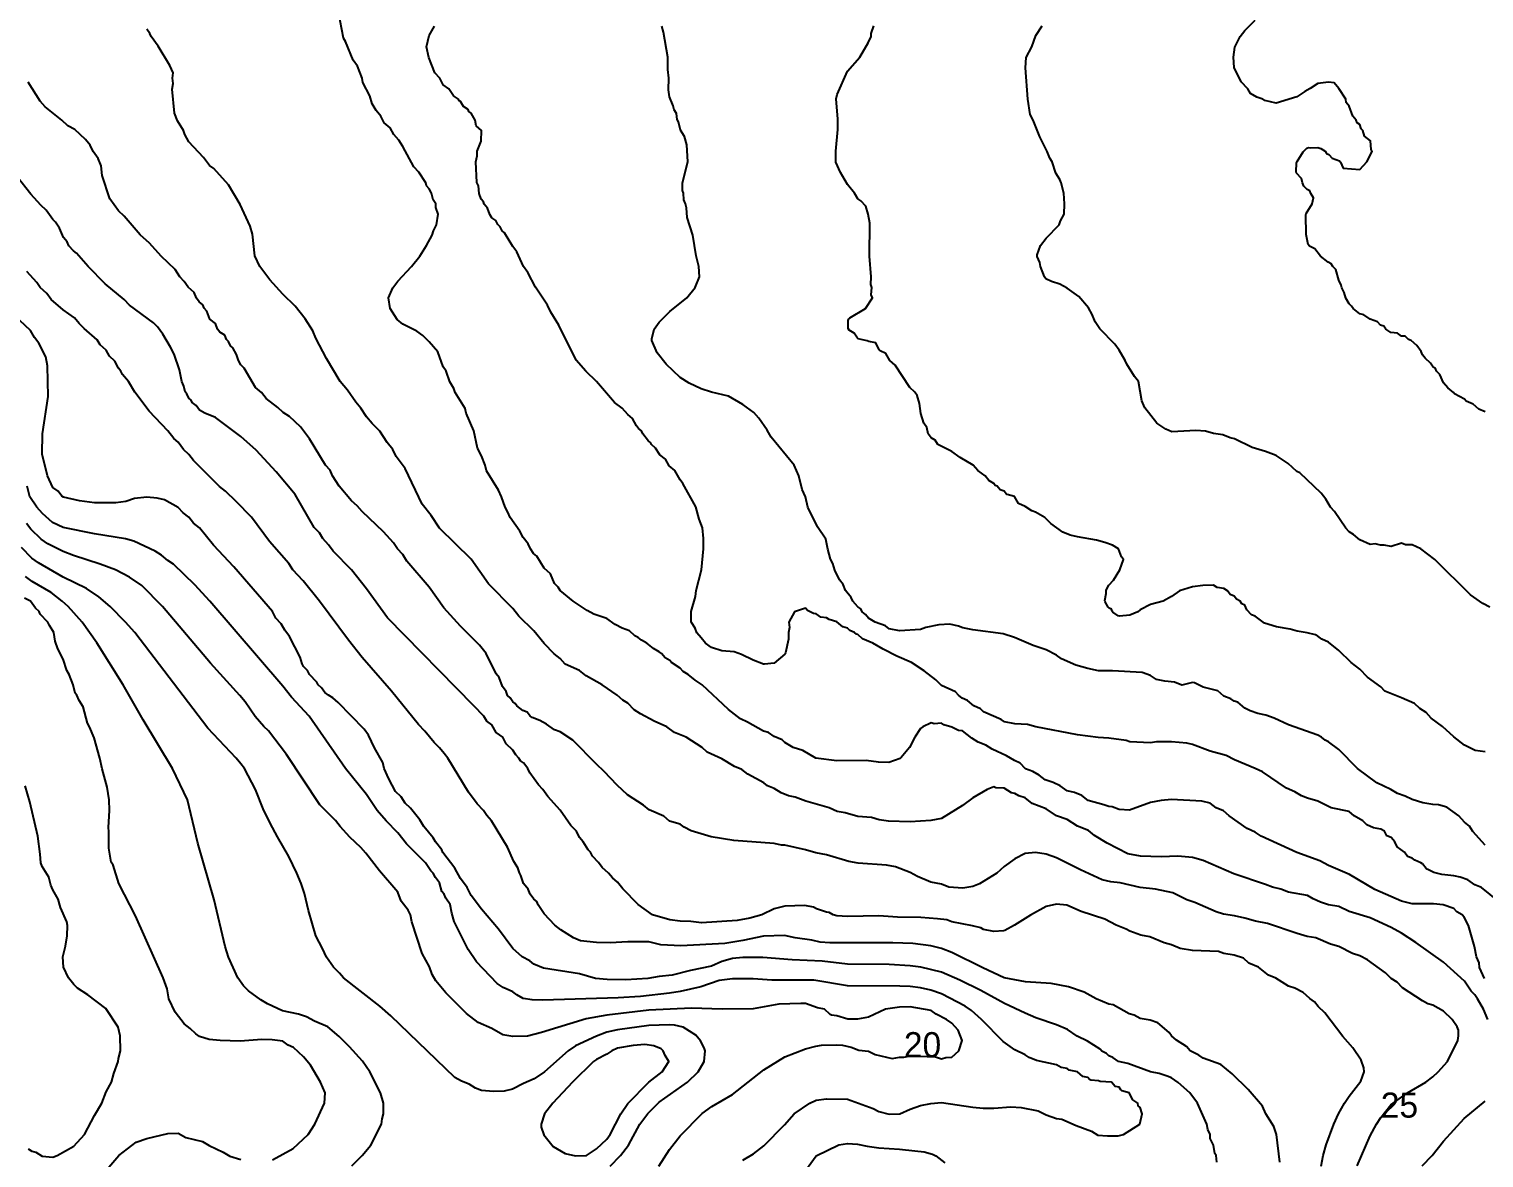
# Model space of a CAD drawing. Header units: millimetres. Extents: x 0 to 1688, y 0 to 1207.
# Drawn here: x 1079.3 to 1427.2, y 381.9 to 651.7 of the extents above; entities that cross this region are included whole.
import ezdxf

# ---------------------------------------------------------------- set-up
doc = ezdxf.new("R2010")
doc.units = ezdxf.units.MM
for name, color, linetype in [('CONTOUR_1m', 8, 'Continuous'), ('CONTOUR_5m_INDEX', 1, 'Continuous'), ('LABELS', 7, 'Continuous')]:
    doc.layers.add(name, color=color, linetype=linetype)

msp = doc.modelspace()

# ---------------------------------------------------------------- linework, layer by layer
at = {"layer": 'CONTOUR_1m'}
for points, elevation in [([(1427.3, 424.79), (1426.15, 427.47), (1426.02, 428.52), (1425.41, 430), (1424.96, 432.49), (1423.5, 437.5), (1422.49, 439.48), (1422, 440), (1420.71, 440.72), (1420, 441.52), (1417.45, 442.45), (1415.13, 442.65), (1410, 442.69), (1407.44, 443.31), (1401.11, 446.05), (1395.02, 449.64), (1390.03, 451.84), (1387.97, 452.97), (1382.47, 454.97), (1373.94, 458.87), (1372.5, 459.78), (1370.54, 460.65), (1366.25, 463.68), (1364.93, 464.93), (1363.15, 465.61), (1361.69, 466.71), (1359.71, 467.23), (1352.52, 467.57), (1350.02, 467.36), (1347.5, 466.85), (1342.42, 465.03), (1339.97, 465.23), (1338.33, 465.83), (1337.46, 465.91), (1336.33, 466.36), (1332.58, 467.38), (1331.03, 468.53), (1329.26, 469.26), (1327.51, 469.69), (1325.84, 470.86), (1324.18, 471.65), (1322.29, 472.29), (1320.88, 473.4), (1319.3, 474.27), (1317.54, 474.96), (1316.3, 476.3), (1314.96, 476.89), (1313.03, 478.06), (1309.62, 479.62), (1308.12, 480.62), (1306.22, 481.33), (1304.71, 482.28), (1302.5, 484.04), (1301.52, 484.13), (1300, 484.9), (1298.06, 485.48), (1297.5, 485.86), (1295.77, 485.68), (1295, 485.92), (1293.03, 485), (1292.5, 484.56), (1291.11, 482.52), (1289.84, 480), (1287.88, 477.6), (1287.61, 477.43), (1284.86, 476.48), (1282.46, 476.54), (1279.46, 476.96), (1272.45, 476.86), (1267.45, 477.46), (1264.31, 479.31), (1262, 480.02), (1260, 481.26), (1259.37, 481.87), (1257.5, 482.64), (1256.09, 483.59), (1254.97, 483.92), (1251.14, 486.12), (1249.42, 486.92), (1246.56, 489.11), (1240.28, 495), (1238.56, 496.13), (1236.95, 497.5), (1235.69, 498.19), (1234.98, 499.03), (1232.97, 500.35), (1232.5, 500.82), (1231.42, 501.43), (1230.54, 502.5), (1230, 502.93), (1228.65, 503.72), (1227.01, 505), (1225.77, 505.65), (1225, 506.3), (1224.16, 506.72), (1222.88, 507.88), (1221.11, 508.55), (1219.48, 509.41), (1217.5, 510.83), (1214.39, 511.89), (1212.77, 512.81), (1209.41, 515.02), (1206.34, 517.54), (1205.83, 518.33), (1204.98, 519.26), (1204.04, 521.54), (1202.48, 522.9), (1200.77, 525.77), (1199.93, 526.44), (1199.2, 527.5), (1198.69, 528.69), (1197.5, 530.22), (1196.68, 531.7), (1194.34, 535), (1193.82, 536.29), (1193.14, 537.5), (1192.31, 539.98), (1191.57, 541.54), (1188.68, 546.17), (1188.4, 547.52), (1187.51, 549.73), (1186.51, 551.56), (1185.69, 555.69), (1183.86, 559.94), (1183.57, 561.07), (1181.19, 564.92), (1180.86, 565.86), (1179.95, 567.45), (1179.05, 570), (1178.36, 571), (1177.1, 574.6), (1175.01, 576.99), (1173.44, 578.48), (1172.02, 579.52), (1168.73, 581.23), (1167.36, 582.3), (1165.67, 584.93), (1165.29, 587.5), (1166.33, 589.92), (1167.53, 591.52), (1170.76, 594.99), (1172.79, 597.48), (1174.35, 599.99), (1175.69, 602.48), (1176, 603.5), (1176.78, 605), (1177.18, 607.5), (1176.62, 609.07), (1176.57, 610), (1175.91, 610.91), (1175.52, 612.5), (1175, 613.55), (1174.38, 614.32), (1174.21, 615.02), (1172.56, 617.56), (1171.3, 618.85), (1168.72, 623.69), (1167.71, 625.18), (1166.54, 626.54), (1165.65, 628.15), (1164.24, 629.34), (1163.41, 630.91), (1162.29, 632.29), (1161.37, 633.87), (1160.8, 635.8), (1159.12, 639.02), (1158.98, 640), (1157.87, 642.85), (1156.8, 644.34), (1155.01, 648.81), (1154.51, 649.54), (1153.33, 655.83)], 654.3), ([(1428.13, 415.02), (1427.1, 417.52), (1425.66, 419.99), (1425, 420.93), (1424.15, 421.76), (1422.5, 424.15), (1417.48, 428.72), (1410.9, 433.41), (1407.48, 435.67), (1404.99, 437.01), (1400.02, 439.31), (1395, 440.82), (1392.5, 441.99), (1390, 442.44), (1388.13, 443.1), (1386.34, 443.84), (1385, 444.68), (1380.48, 445.49), (1378.63, 446.15), (1376.63, 446.63), (1374.99, 447.31), (1367.36, 449.82), (1360.02, 453.02), (1357.52, 453.73), (1354, 454.02), (1349.98, 453.93), (1345.06, 454.06), (1342.04, 454.59), (1337.08, 457.13), (1334.08, 459.01), (1332.67, 460.17), (1330, 461.23), (1327.5, 462.85), (1324.97, 463.69), (1322.5, 465.36), (1319.2, 466.66), (1317.5, 467.96), (1315.97, 468.48), (1315, 469.03), (1314.19, 469.2), (1312.5, 470.33), (1310.51, 470.38), (1310, 470.62), (1308.39, 470), (1305.02, 467.99), (1302.48, 466.15), (1297.5, 463.09), (1294.95, 462.56), (1290.03, 462.27), (1284.84, 462.4), (1282.55, 462.75), (1280.77, 463.27), (1277.5, 463.53), (1274.43, 464.41), (1272.53, 464.76), (1270.61, 465.63), (1265.03, 467.23), (1262.5, 468.19), (1260.88, 468.49), (1259.19, 469.19), (1257.5, 470.23), (1255.92, 470.87), (1254.98, 471.56), (1251.19, 473.69), (1249.78, 474.78), (1247.98, 475.48), (1244.98, 477.35), (1241.47, 478.92), (1240.25, 480.01), (1236.48, 482.5), (1233.67, 483.63), (1231.84, 485), (1228.81, 486.34), (1225.53, 488.07), (1224.03, 489.03), (1222.5, 490.61), (1221.32, 491.32), (1219.98, 492.51), (1216.32, 494.99), (1212.5, 497.17), (1210.94, 498.44), (1207.52, 499.98), (1206.33, 501.33), (1204.89, 502.39), (1202.46, 504.91), (1199.99, 507.91), (1196.45, 511.39), (1194.99, 513.22), (1189.19, 519.19), (1185.03, 525.03), (1177.48, 532.48), (1175.49, 535.47), (1173.33, 538.21), (1169.24, 546.74), (1167.07, 549.57), (1166.28, 551.28), (1164.98, 552.93), (1163.18, 555.68), (1161.37, 557.47), (1160.02, 559.1), (1158.67, 561.13), (1157.43, 562.54), (1155.49, 565.46), (1153.71, 567.5), (1150.46, 572.98), (1147.89, 577.84), (1147.16, 579.66), (1145.35, 582.48), (1142.96, 585.5), (1139.98, 588.39), (1136.86, 591.81), (1134.47, 595), (1133.29, 597.54), (1132.72, 602.72), (1132.16, 604.62), (1129.81, 609.84), (1127.05, 614.55), (1123.48, 618.45), (1122.48, 619.17), (1121, 621.02), (1117.5, 624.84), (1116.54, 626.54), (1116.25, 627.5), (1114.81, 629.81), (1114.1, 631.64), (1113.51, 637.39), (1113.75, 638.75), (1113.61, 640.03), (1113.82, 641.32), (1112.99, 643.01), (1110.2, 647.67), (1108.5, 649.97), (1108.22, 650.72), (1107.5, 651.75)], 649.3), ([(1430.73, 443.23), (1426.6, 446.6), (1424.98, 447.24), (1423.37, 448.37), (1421.53, 449.01), (1419.98, 449.35), (1417.08, 449.66), (1415.18, 450.18), (1413.64, 450.91), (1413.38, 451.12), (1412.5, 452.21), (1412.09, 452.49), (1410.64, 453.09), (1410, 453.6), (1408.93, 453.99), (1408.17, 455), (1406.4, 456.29), (1405.86, 457.5), (1405, 458.5), (1404, 458.95), (1403.4, 460), (1402.52, 460.53), (1400.78, 460.82), (1399.17, 461.53), (1398.27, 462.5), (1396.18, 463.68), (1395, 464.76), (1390.67, 465.63), (1387.5, 467.17), (1385.04, 467.89), (1383.58, 468.51), (1381.94, 469.47), (1380, 470.34), (1374.22, 474.19), (1372.51, 475.02), (1367.52, 477.12), (1365.59, 478.09), (1361.7, 479.16), (1357.52, 480.75), (1356.12, 481.08), (1352.48, 481.41), (1348.88, 481.36), (1347.43, 481.17), (1342.54, 481.36), (1341.66, 481.68), (1337.52, 482.29), (1334.91, 482.44), (1329.97, 483.04), (1320.07, 484.99), (1318.05, 485.55), (1315, 485.66), (1312.54, 486.14), (1311.72, 486.74), (1307.57, 488.53), (1306.8, 489.3), (1305.23, 489.99), (1303.73, 491.23), (1302.44, 491.86), (1301.59, 492.5), (1300.83, 493.33), (1297.51, 494.82), (1296.14, 496.18), (1293.34, 498.32), (1290.31, 500.31), (1286.8, 501.83), (1283.54, 503.51), (1281.08, 505), (1278.62, 506.02), (1277.5, 507.05), (1277.14, 507.15), (1276.72, 507.5), (1275.59, 508.03), (1275, 508.56), (1273.88, 508.89), (1272.5, 510.04), (1270.67, 510.62), (1270, 511.06), (1268.66, 511.22), (1267.5, 512), (1266.91, 512.06), (1265.45, 512.81), (1265, 513.33), (1262.38, 512.48), (1260.99, 510), (1261.17, 508.69), (1260.92, 507.5), (1260.94, 505.95), (1260.23, 502.62), (1260.03, 502.33), (1257.49, 500.22), (1255.18, 499.95), (1254.9, 499.97), (1252.47, 500.9), (1249.71, 502.24), (1247.89, 502.87), (1245, 503.17), (1242.51, 503.9), (1241.05, 505), (1239.99, 506.23), (1239.03, 507.47), (1238.58, 508.58), (1237.7, 509.87), (1237.61, 510.16), (1237.62, 512.53), (1238.64, 516.13), (1238.82, 517.55), (1240.12, 522.5), (1240.61, 527.52), (1240.61, 530.02), (1240.32, 532.5), (1239.54, 534.58), (1238.73, 537.52), (1235.68, 543.16), (1235, 543.97), (1233.76, 546.26), (1232.36, 547.36), (1231.48, 548.98), (1230.12, 550.01), (1229.09, 551.59), (1228.16, 552.43), (1227.92, 552.92), (1227.42, 553.29), (1226.1, 555), (1225.76, 555.76), (1225.03, 556.31), (1224.53, 556.94), (1223.64, 558.64), (1222.47, 559.64), (1221.12, 561.12), (1219.29, 562.5), (1215.01, 567.54), (1212.48, 570.02), (1210.16, 572.61), (1205.97, 580.95), (1204.11, 584.06), (1203.29, 585.79), (1200.41, 590.04), (1198.56, 593.54), (1197.58, 595), (1195.99, 598.5), (1194.97, 599.76), (1193.02, 603.02), (1192.48, 603.53), (1191.95, 604.45), (1191.41, 605.04), (1190.97, 605.97), (1190.01, 606.63), (1189.48, 607.42), (1188.94, 608.94), (1188.12, 609.91), (1187.95, 610.45), (1187.45, 611.09), (1186.93, 612.47), (1186.75, 614.25), (1186.41, 615.07), (1186.18, 620.03), (1186.48, 621.48), (1186.45, 622.53), (1187.46, 624.96), (1187.51, 627.51), (1186.23, 628.66), (1185.96, 630), (1185, 631.62), (1184.46, 632.05), (1184.31, 632.5), (1183.22, 633.27), (1182.5, 634.46), (1182.2, 634.64), (1182, 635), (1180.81, 635.81), (1179.73, 637.5), (1179.73, 637.5), (1178.38, 638.43), (1177.52, 640.02), (1176.32, 641.31), (1174.88, 644.94), (1174.37, 647.5), (1174.97, 650.24), (1176.23, 652.46)], 659.3), ([(1427.46, 456.7), (1424.52, 459.95), (1423.73, 461.23), (1422.5, 462.2), (1421.21, 463.71), (1418.3, 465.77), (1416.36, 466.36), (1414.95, 466.41), (1412.55, 466.82), (1410.05, 467.62), (1408.39, 468.42), (1406.52, 469.02), (1404.93, 469.96), (1401.54, 471.55), (1396.93, 475.04), (1392.48, 479.52), (1390.02, 481.4), (1389.22, 481.78), (1388.38, 482.5), (1387.51, 482.99), (1380.48, 485.44), (1377, 487.02), (1375.02, 487.72), (1373.13, 488.13), (1371.3, 488.83), (1369.98, 489.45), (1368.33, 490.83), (1367.47, 491.14), (1366.67, 491.67), (1365.01, 492.27), (1363.54, 493.54), (1360.03, 494.42), (1358, 495.5), (1357.5, 495.57), (1354.97, 494.94), (1353.17, 495.67), (1350.92, 495.86), (1348.89, 496.3), (1347.5, 497.24), (1345.45, 497.95), (1338.36, 498.35), (1335, 498.39), (1332.48, 498.9), (1329.6, 499.68), (1326.22, 501.22), (1325, 502.13), (1322.52, 503.38), (1319.41, 504.44), (1314.98, 506.34), (1312.23, 507.23), (1304.98, 508.18), (1302.58, 508.63), (1301.54, 509.04), (1299.47, 509.47), (1296.85, 509.37), (1293.73, 508.73), (1292.46, 508.27), (1287.47, 507.93), (1285.01, 508.43), (1284.08, 509.08), (1281.67, 510), (1280.07, 510.92), (1279.34, 511.84), (1278.55, 512.49), (1278.2, 513.2), (1277.48, 513.68), (1276.31, 514.97), (1275.88, 515.89), (1274.56, 517.54), (1273.96, 518.96), (1273.07, 520.09), (1271.99, 522.45), (1271.52, 524.02), (1270.93, 525.03), (1270.28, 527.47), (1269.84, 529.84), (1267.81, 532.8), (1265.51, 537.47), (1264.98, 539.98), (1264.2, 541.7), (1263.36, 545), (1262.23, 547.5), (1256.78, 554.18), (1255.83, 555.86), (1253.81, 558.78), (1252.63, 560.13), (1250.02, 562.04), (1246.54, 564.02), (1242.51, 564.97), (1240.05, 565.75), (1237.17, 567.11), (1235, 568.44), (1231.63, 571.63), (1229.5, 574.35), (1228.27, 577.35), (1228.26, 577.73), (1228.8, 579.99), (1229.96, 581.73), (1232.53, 584.25), (1236.58, 587.51), (1238.63, 590), (1239.65, 592.5), (1239.46, 595), (1238.86, 597.53), (1238.04, 602.47), (1236.72, 606.72), (1236.5, 609.02), (1236.31, 610), (1235.92, 610.91), (1235.81, 612.5), (1235.59, 613.13), (1235.53, 615.03), (1236.8, 620), (1236.6, 624.1), (1236.08, 626.08), (1235.08, 627.57), (1234.61, 629.61), (1234.25, 630.16), (1234.1, 631.6), (1233.58, 632.47), (1233.37, 633.37), (1232.49, 635.57), (1232.2, 637.2), (1232.26, 639.98), (1232.05, 642.09), (1232.04, 645), (1231.02, 651), (1230.6, 652.44)], 664.3), ([(1428.59, 513.59), (1426.92, 514.42), (1423.99, 516.49), (1415.41, 524.98), (1412.13, 527.51), (1410, 528.45), (1408.47, 528.48), (1407.5, 528.88), (1405, 528.05), (1403.37, 528.37), (1402.46, 528.36), (1401.2, 528.7), (1400.01, 528.54), (1397.53, 529.69), (1395.97, 530.97), (1394.98, 531.59), (1394.17, 532.46), (1391.45, 536.41), (1390.46, 537.5), (1389.4, 539.4), (1388.3, 540.82), (1383.16, 545.66), (1382.47, 546), (1380.39, 547.88), (1377.5, 549.81), (1374.99, 550.78), (1371.76, 551.76), (1367.52, 553.8), (1366.54, 554.04), (1364.78, 554.78), (1362.5, 555.11), (1360.65, 555.67), (1358.28, 555.8), (1352.54, 555.45), (1351.1, 556.1), (1348.99, 557.53), (1346.07, 561.21), (1345.38, 562.88), (1344.57, 567.5), (1343.64, 568.69), (1341.77, 571.67), (1341.43, 572.51), (1339.95, 574.99), (1338.92, 576.4), (1335.32, 580.07), (1334.24, 581.74), (1333.55, 583.55), (1332.66, 585.16), (1330.31, 587.81), (1327.51, 589.8), (1325.8, 590.8), (1323.82, 591.39), (1322.47, 592.06), (1322.13, 592.57), (1321.18, 595), (1320.99, 595.99), (1320.35, 597.43), (1320.38, 597.78), (1321.14, 600.05), (1322.53, 601.81), (1325.59, 605), (1325.93, 605.93), (1326.83, 607.5), (1326.91, 610.02), (1326.77, 612.5), (1326.09, 615.02), (1325.79, 615.79), (1324.82, 617.32), (1323.93, 620), (1323.37, 620.87), (1322.75, 622.52), (1321.02, 625.97), (1319.44, 629.98), (1318.73, 631.3), (1318.11, 635.03), (1317.55, 642.45), (1317.72, 644.92), (1319.11, 647.5), (1320.02, 650.25), (1321.58, 652.53)], 674.3), ([(1427.5, 560.29), (1425.98, 560.93), (1424.58, 562.08), (1422.95, 562.81), (1422.5, 563.29), (1420.18, 564.55), (1419.88, 564.91), (1418.53, 566.03), (1417.53, 567.21), (1416.68, 569.18), (1415.83, 569.98), (1415.59, 570.59), (1415.04, 570.96), (1414.43, 571.93), (1413.1, 573.1), (1412.52, 573.88), (1412.19, 574.69), (1411.11, 576.09), (1409.8, 577.3), (1409.17, 577.55), (1408.32, 578.32), (1407.48, 578.35), (1406.54, 579.04), (1404.91, 579.24), (1403.74, 580.01), (1403.24, 580.74), (1402.46, 581), (1401.74, 581.74), (1400, 582.39), (1398.44, 583.44), (1397.48, 583.67), (1395.88, 584.95), (1395.55, 585.55), (1394.98, 586.08), (1394.18, 587.47), (1393.8, 588.8), (1393.18, 589.94), (1393.07, 590.57), (1392.5, 591.73), (1391.76, 594.26), (1391.07, 594.98), (1390.67, 595.67), (1389.94, 596.04), (1388.13, 597.44), (1386.72, 599.22), (1385.44, 599.86), (1385.14, 600.24), (1384.8, 602.28), (1384.66, 602.66), (1384.61, 607.37), (1384.71, 607.68), (1386.08, 610), (1386.44, 611.44), (1385.76, 612.45), (1385.57, 613.07), (1384.95, 613.37), (1384.16, 614.21), (1383.77, 615.03), (1383.57, 616.07), (1382.37, 617.28), (1382.3, 617.63), (1382.4, 619.78), (1382.5, 620.06), (1383.95, 622.43), (1384.81, 623.31), (1385.2, 623.45), (1385.83, 623.33), (1387.46, 623.48), (1388.21, 623.21), (1389.2, 622.54), (1389.55, 622.05), (1390.07, 621.78), (1390.87, 620.87), (1392.62, 620.22), (1392.86, 619.93), (1393.5, 618.5), (1397.5, 618.2), (1399.16, 620), (1400.46, 622.5), (1400.21, 622.95), (1400.1, 625), (1398.66, 626.15), (1398.2, 627.5), (1397.82, 627.91), (1397.5, 628.91), (1396.88, 629.32), (1396.64, 630), (1395.87, 630.95), (1395, 633.32), (1394.26, 634.19), (1394.16, 635), (1392.5, 637.57), (1391.37, 638.87), (1390, 639.08), (1387.5, 638.73), (1385.67, 637.52), (1384.36, 636.86), (1382.46, 635.52), (1377.54, 634.06), (1374.81, 634.66), (1374.35, 635), (1372.91, 635.49), (1371.34, 636.34), (1370.7, 637.5), (1370.7, 637.5), (1369.12, 639.17), (1367.49, 642.57), (1367.28, 645), (1367.64, 647.39), (1368.88, 650), (1370.02, 651.38), (1372.47, 653.86)], 679.3), ([(1388.3, 379.98), (1388.76, 382.53), (1389.43, 385.03), (1391.26, 389.97), (1392.45, 392.47), (1393.88, 394.98), (1394.98, 396.66), (1397.75, 400.26), (1398.51, 402.5), (1398.46, 403.46), (1397.8, 405.3), (1395.81, 408.28), (1393.41, 410.95), (1389.12, 416.58), (1387.54, 418.16), (1386.71, 419.21), (1385.54, 420.03), (1383.97, 421.47), (1381.94, 422.5), (1380.46, 423), (1377.43, 424.93), (1375.66, 425.61), (1373.29, 427.5), (1370.98, 428.48), (1369.66, 429.68), (1367.5, 430.42), (1365, 430.78), (1363.73, 431.23), (1357.54, 431.52), (1354.53, 432), (1352.5, 432.9), (1350.7, 433.3), (1347.29, 434.79), (1345.19, 435.19), (1342.56, 436.13), (1341.64, 436.64), (1339.24, 437.53), (1336.51, 439.01), (1330.9, 440.85), (1327.48, 442.36), (1325, 442.55), (1322.5, 442.04), (1318.77, 439.99), (1314.97, 437.53), (1312.64, 436.32), (1312.35, 436.24), (1310.03, 436.07), (1307.57, 436.55), (1306.93, 436.92), (1304.93, 437.42), (1300, 438.37), (1298.8, 438.8), (1296.57, 439.06), (1292.51, 439.37), (1287, 439.48), (1282.52, 439.79), (1275.03, 439.63), (1272.5, 439.77), (1271.58, 440.02), (1270.61, 440.61), (1269.97, 440.66), (1267.59, 441.43), (1266.87, 441.87), (1264.78, 442.28), (1260, 442.08), (1257.52, 441.5), (1254.5, 440), (1251.66, 439.2), (1248.67, 438.7), (1240.08, 438.13), (1237.52, 438.47), (1234.97, 438.54), (1232.5, 438.82), (1228.41, 440.07), (1224.93, 442.5), (1221.28, 446.24), (1220, 447.81), (1218.84, 448.84), (1217.86, 450), (1216.33, 451.33), (1215.47, 452.52), (1214.08, 454.03), (1213.56, 455), (1212.99, 455.6), (1211.81, 457.5), (1210.94, 458.48), (1210.21, 460), (1208.87, 461.37), (1206.33, 465.02), (1203.38, 468.31), (1202.21, 470), (1201.11, 471.11), (1199.07, 474), (1198.56, 475), (1197.51, 476.34), (1196.82, 476.82), (1196.47, 477.5), (1195.7, 478.25), (1195, 479.42), (1193.39, 480.89), (1192.6, 482.5), (1191.03, 483.58), (1190, 485.43), (1188.79, 486.29), (1188.04, 487.5), (1185.7, 490), (1165.04, 511.05), (1160, 517.93), (1156.46, 522.48), (1152.06, 526.98), (1150.96, 528.49), (1149.58, 530), (1148.81, 531.31), (1147.53, 532.61), (1142.98, 540.48), (1138.39, 545.9), (1133.6, 551.08), (1129.99, 554.37), (1123.93, 558.93), (1121.34, 559.98), (1120.1, 560.64), (1119.27, 561.77), (1118.29, 562.52), (1118.05, 563.05), (1117.5, 563.56), (1117.06, 564.56), (1116.69, 565.08), (1116.37, 566.37), (1115.88, 567.5), (1115.3, 570.33), (1114, 574.03), (1113.18, 575.71), (1111.32, 578.8), (1110, 580.62), (1109.05, 581.57), (1103.35, 585.73), (1102.1, 587.13), (1097.53, 590.82), (1093.43, 594.98), (1090.68, 598.18), (1089.93, 598.71), (1088.83, 599.97), (1088.4, 600.9), (1087.53, 601.92), (1086.64, 604.14), (1085.63, 605.63), (1084.98, 606.21), (1083.45, 608.45), (1082.13, 609.67), (1079.74, 612.28), (1076.47, 616.47)], 639.3), ([(1378.41, 380.89), (1377.57, 387.55), (1376.92, 389.42), (1375.02, 392.5), (1374.27, 394.29), (1370.79, 398.31), (1366.98, 402), (1364.26, 404.26), (1360.04, 405.77), (1359.02, 406.52), (1356.93, 407.5), (1356.03, 408.53), (1353.68, 410.04), (1352.5, 411.11), (1351.9, 411.93), (1349.23, 414.23), (1347.38, 414.88), (1345, 415.29), (1343.58, 416.08), (1342.4, 416.35), (1338.5, 418.5), (1337.47, 418.65), (1334.51, 419.99), (1331.58, 421.58), (1327.86, 422.83), (1323.68, 423.65), (1317.55, 424.05), (1312.47, 425), (1307.34, 427.36), (1299.98, 431.04), (1297.52, 432.02), (1294.98, 432.64), (1290.67, 433.18), (1285.87, 433.36), (1270.78, 433.32), (1268.46, 433.53), (1266.48, 434), (1262.53, 434.55), (1259.98, 435.1), (1254.96, 434.96), (1250.02, 433.86), (1245.65, 433.18), (1235.2, 432.66), (1230.38, 432.89), (1227.48, 433.55), (1222.51, 433.54), (1218.3, 433.33), (1215.03, 433.4), (1211.17, 433.82), (1209.5, 434.57), (1206.48, 436.43), (1205, 437.55), (1202.5, 440.24), (1201.02, 442.43), (1200.7, 443.2), (1200, 443.81), (1199.15, 444.97), (1198.68, 446.18), (1197.51, 447.54), (1196.95, 449.45), (1196.58, 450.04), (1196.23, 451.23), (1195.25, 452.82), (1193.71, 456.24), (1189.9, 462.49), (1188.76, 463.76), (1187.99, 465), (1186.48, 466.55), (1184.37, 469.32), (1179.43, 477.48), (1178.61, 478.59), (1177.47, 479.98), (1176.18, 481.25), (1173.99, 483.97), (1172.48, 485.51), (1166.01, 493.52), (1158.98, 501.51), (1155.67, 505.69), (1148.8, 515.01), (1144.86, 519.84), (1142.4, 522.5), (1141.46, 523.98), (1136.79, 529.25), (1132.48, 535.09), (1128.83, 538.84), (1126.31, 541.28), (1124.84, 542.41), (1118.66, 548.6), (1117.51, 550.03), (1116.27, 551.27), (1115, 552.98), (1113.92, 553.92), (1112.49, 555.71), (1108.02, 560.46), (1104.63, 564.97), (1103.08, 567.5), (1101.67, 569.17), (1101.24, 570), (1100.68, 570.68), (1099.85, 572.35), (1098.54, 573.53), (1097.77, 575), (1096.35, 576.3), (1095.65, 577.5), (1092.48, 580.15), (1091.28, 581.35), (1090.22, 582.72), (1087.47, 584.63), (1084.64, 587.14), (1083.54, 588.54), (1081.99, 590), (1081.16, 591.2), (1078.79, 593.81)], 634.3), ([(1363.3, 380.88), (1363.13, 382.5), (1362.85, 382.97), (1362.53, 385), (1361.76, 386.61), (1361.73, 387.5), (1361.2, 388.7), (1360.92, 390.02), (1358.71, 395), (1356.88, 397.5), (1354.07, 399.99), (1352.5, 401.07), (1351.46, 401.47), (1349.57, 402.1), (1347.44, 402.53), (1342.03, 404.5), (1339.81, 405.01), (1338.45, 405.95), (1337.48, 406.31), (1336.91, 406.91), (1335.85, 407.48), (1335.41, 407.93), (1332.37, 409.84), (1329.96, 411.06), (1327.6, 412.6), (1324.98, 413.76), (1320.03, 415.42), (1317.49, 416.49), (1312.52, 418.86), (1306.92, 421.91), (1301.9, 424.39), (1297.5, 426.29), (1292.58, 427.55), (1289.99, 427.87), (1284.99, 428.14), (1275.04, 428.24), (1268.94, 428.95), (1261.78, 429.26), (1254.81, 429.8), (1250.02, 429.85), (1247.48, 429.57), (1244.98, 428.85), (1242.5, 427.79), (1237.51, 426.73), (1233.11, 425.61), (1230.02, 425.3), (1227.25, 424.8), (1222.05, 424.53), (1217.53, 424.54), (1214.79, 424.79), (1210.91, 425.94), (1202.29, 427.25), (1200.03, 428.24), (1199.04, 429.04), (1197.25, 430), (1194.96, 431.98), (1191.56, 436.58), (1187.49, 441.41), (1185, 444.67), (1184.1, 446.6), (1182.5, 448.68), (1181.12, 451.16), (1178.29, 454.92), (1178.03, 455.53), (1176.49, 457.5), (1175.96, 458.46), (1173.73, 461.16), (1172.74, 462.77), (1170.55, 465.53), (1169.27, 466.72), (1168.27, 468.27), (1166.97, 469.52), (1165.34, 472.53), (1164.27, 475), (1163.89, 476.42), (1161.93, 479.98), (1160.5, 483), (1159.46, 484.44), (1153.26, 490.79), (1151.93, 491.93), (1150.89, 492.5), (1150.03, 493.21), (1149.28, 494.28), (1148.46, 495.01), (1148.12, 495.62), (1146.35, 497.45), (1145.9, 498.4), (1144.95, 499.42), (1144.65, 500), (1144.11, 501.63), (1141.58, 506.58), (1140.49, 508.05), (1139.6, 509.6), (1138.37, 510.91), (1137.5, 512.51), (1128.25, 523.24), (1123.44, 528.41), (1120.07, 532.57), (1118.66, 533.66), (1117.5, 535.12), (1116.21, 536.14), (1115, 537.37), (1111.68, 539.2), (1109.97, 539.6), (1107.5, 539.85), (1104.53, 539.53), (1102.5, 538.85), (1100.05, 538.53), (1094.96, 538.54), (1091.41, 538.96), (1087.54, 539.84), (1087.18, 540.07), (1086.29, 541.29), (1085.03, 542.14), (1083.73, 545), (1082.5, 550.18), (1082.51, 555.01), (1083.89, 563.89), (1083.77, 571.27), (1083.35, 573.38), (1081.66, 576.66), (1080.61, 578.05), (1079.66, 579.69), (1073.24, 585.72)], 629.3), ([(1250, 381.41), (1252.52, 382.9), (1255.02, 384.84), (1259.99, 389.81), (1262.24, 392.47), (1266.02, 394.98), (1267.5, 395.74), (1270, 396.08), (1275.04, 395.96), (1281.18, 393.75), (1282.5, 393.04), (1285, 392.41), (1287.5, 392.46), (1289.97, 393.56), (1292.5, 394.46), (1294.97, 394.93), (1297.47, 395.18), (1304.98, 394.02), (1307.49, 393.86), (1310.01, 393.84), (1314.09, 394.13), (1316.52, 394.01), (1320.64, 393.18), (1322.52, 392.24), (1325, 391.39), (1326.29, 391.23), (1329.71, 389.69), (1333.35, 388.35), (1334.88, 387.38), (1337.18, 387.2), (1339.72, 387.22), (1340.98, 387.5), (1344.95, 390), (1345.45, 392.5), (1345.01, 393.96), (1344.54, 394.41), (1344.41, 395), (1343.23, 395.82), (1342.39, 397.5), (1340.58, 397.99), (1340.36, 398.2), (1340, 398.87), (1338.99, 399.02), (1338.14, 400), (1335.4, 400.19), (1335, 400.34), (1333.2, 400.54), (1332.9, 400.71), (1332.5, 401.16), (1331.3, 401.41), (1330.01, 402.5), (1328.05, 402.93), (1327.5, 403.29), (1326.11, 403.56), (1325, 404.15), (1320.18, 405.18), (1318.42, 405.92), (1317.48, 406.56), (1315, 407.78), (1312.26, 409.76), (1307.02, 415), (1304.66, 417.18), (1303.17, 418.2), (1297.51, 421.17), (1294.98, 422.03), (1292.48, 422.57), (1289.98, 422.9), (1287.49, 423.02), (1275, 423.08), (1266.93, 424.43), (1256.95, 424.43), (1252.49, 424.73), (1247.52, 424.74), (1244.35, 424.35), (1239.96, 422.82), (1235.02, 421.7), (1232.48, 421.29), (1225.56, 420.55), (1220.19, 420.17), (1202.14, 419.66), (1199.65, 419.7), (1197.5, 420.01), (1195.96, 420.89), (1195, 421.63), (1192.65, 422.65), (1191.22, 423.61), (1186.29, 428.79), (1184.32, 431.76), (1180.97, 438.47), (1180.39, 440.44), (1180.02, 442.5), (1179, 443.99), (1178.59, 445), (1178.03, 445.61), (1177.5, 447.67), (1176.47, 448.92), (1175.97, 450), (1175.42, 450.55), (1174.14, 452.5), (1169.57, 457), (1167.48, 459.67), (1164.72, 462.48), (1162.54, 464.97), (1159.99, 468.78), (1154.96, 475.02), (1146.29, 487.52), (1142.09, 492.05), (1139.99, 494.7), (1122.54, 515.03), (1118.93, 518.91), (1113.88, 523.88), (1112.5, 524.74), (1111.03, 526.03), (1109.46, 526.99), (1104.36, 529.35), (1102.39, 529.87), (1094.99, 531.14), (1087.5, 532.63), (1084.97, 533.8), (1082.54, 535.95), (1081.21, 537.46), (1079.55, 539.97), (1078.85, 542.46)], 624.3), ([(1218.27, 379.98), (1220.72, 382.52), (1222.68, 385), (1225.33, 390), (1227.27, 392.54), (1230, 395.25), (1236.78, 400.01), (1239.31, 402.5), (1240.76, 405), (1240.95, 407.5), (1240.74, 408.22), (1239.88, 409.88), (1238.75, 411.28), (1235.69, 413.19), (1233.67, 413.65), (1232.49, 413.71), (1227.52, 413.61), (1219.99, 412.51), (1217.5, 412), (1214.99, 411.05), (1210.02, 408.69), (1208.2, 407.51), (1202.53, 402.51), (1200.06, 400.81), (1197.52, 399.73), (1194.9, 398.35), (1192.9, 397.91), (1190.34, 397.79), (1187.53, 398.05), (1186.09, 398.59), (1184.57, 399.57), (1182.72, 400.28), (1181.11, 401.16), (1165.85, 415.87), (1163.17, 418.18), (1154.51, 425), (1153.59, 426.12), (1152.15, 427.5), (1150.44, 429.94), (1149.5, 432.02), (1147.87, 435), (1146.12, 441.1), (1145.15, 445.17), (1144.4, 447.51), (1143.37, 449.99), (1141.46, 453.99), (1138.7, 458.68), (1136.96, 461.98), (1135.33, 465.36), (1133.44, 470.02), (1130.85, 474.99), (1130, 476.1), (1128.84, 477.51), (1122.07, 484.63), (1104.61, 507.49), (1102.4, 510.01), (1098.74, 513.72), (1096.05, 516.02), (1093.05, 518.02), (1087.48, 520.75), (1081.57, 524.14), (1080, 525.3), (1077.54, 527.85)], 614.3), ([(1156.5, 380.01), (1158.98, 382.49), (1161.07, 384.98), (1163.6, 390), (1163.75, 391.24), (1164.1, 392.5), (1164.07, 394.98), (1163.32, 397.5), (1160.77, 402.52), (1159.03, 405.02), (1155.97, 408.49), (1153.46, 410.98), (1150.74, 413.24), (1147.54, 414.64), (1145.67, 415.69), (1143.79, 416.31), (1139.92, 417.11), (1136.33, 418.78), (1134.75, 419.7), (1131.81, 421.88), (1130.59, 423.09), (1129.24, 425), (1126.98, 429.95), (1126.21, 432.48), (1123.61, 443.6), (1119.67, 457.15), (1117.19, 467.52), (1113.62, 475.02), (1106.62, 486.61), (1101.84, 495.01), (1095.56, 505.01), (1092.06, 509.98), (1088.7, 513.72), (1087.28, 515.01), (1084.6, 517.06), (1080.05, 519.68), (1078.47, 520.9)], 609.3), ([(1137.5, 381.48), (1142.5, 384.19), (1146.04, 387.5), (1147.65, 390.02), (1150, 395), (1150.14, 397.5), (1149.02, 400.02), (1146.59, 404.09), (1144.98, 406.06), (1142.52, 408.3), (1141.3, 408.85), (1140, 409.85), (1137.48, 410.17), (1134.98, 410.21), (1129.8, 409.84), (1125.03, 409.96), (1122.43, 410.21), (1120.06, 410.94), (1119.17, 411.59), (1117.88, 412.88), (1116.42, 413.97), (1114.28, 416.78), (1112.78, 419.97), (1112.36, 422.36), (1111.42, 425.01), (1104.77, 439.76), (1100.79, 447.5), (1099.43, 451.91), (1098.96, 452.61), (1098.4, 455.96), (1098.42, 459.98), (1098.3, 460.87), (1098.54, 464.98), (1098.48, 467.52), (1098.01, 470.53), (1096.79, 474.97), (1096.27, 477.51), (1094.91, 482.38), (1093.81, 484.99), (1093.3, 485.84), (1092.23, 489.73), (1091.27, 491.27), (1090.74, 492.5), (1090.37, 493.01), (1089.88, 495.02), (1088.95, 497.48), (1088.37, 498.41), (1087.5, 501.13), (1086.2, 503.64), (1085.54, 505.44), (1085.23, 507.5), (1085.01, 507.93), (1084.18, 509.17), (1083.85, 510), (1081.99, 511.88), (1081.72, 512.5), (1080.86, 513.35), (1079.65, 515), (1078.25, 515.7)], 604.3), ([(1079.09, 384.09), (1080, 383.53), (1080.96, 383.34), (1082.5, 382.33), (1085, 382.07), (1086.05, 382.51), (1090, 384.72), (1092.55, 387.5), (1094.99, 392.07), (1096.76, 395), (1097.73, 397.72), (1099.07, 400), (1099.56, 402.09), (1100.63, 405), (1100.68, 405.67), (1101.18, 407.52), (1101.11, 411.11), (1100.65, 413.15), (1097.65, 417.65), (1093.42, 420.9), (1090.95, 422.5), (1090.04, 423.39), (1088.78, 425), (1087.55, 427.5), (1087.39, 429.96), (1088.06, 432.52), (1088.44, 434.98), (1088.52, 437.5), (1088.39, 438.37), (1086.86, 441.79), (1086.29, 443.79), (1084.98, 445.99), (1084.54, 447.1), (1084.03, 449.03), (1082.5, 451.57), (1082.14, 452.46), (1082, 454.52), (1081.39, 458.87), (1079.51, 467.03), (1078.38, 470.9)], 599.3), ([(1412.39, 380.02), (1414.82, 382.48), (1417.52, 385.91), (1422.47, 391.33), (1427.5, 395.53)], 649.3), ([(1096.48, 377.49), (1100.79, 382.5), (1104.95, 385.72), (1107.52, 386.55), (1112.5, 387.77), (1114.99, 387.88), (1116.81, 386.81), (1120.81, 385.89), (1122.42, 384.88), (1125.75, 383.33), (1127.31, 382.31), (1129.98, 381.56)], 604.3), ([(1263.9, 377.49), (1267.49, 382.4), (1272.91, 385.02), (1275, 385.39), (1277.43, 385.24), (1279.72, 384.7), (1282.48, 384.3), (1287.48, 384.05), (1291.14, 383.65), (1293.31, 383.36), (1295.35, 382.84), (1296.1, 382.46), (1298.32, 380.79)], 629.3)]:
    msp.add_lwpolyline(points, dxfattribs=dict(at, elevation=elevation))
at = {"layer": 'CONTOUR_1m', "elevation": 609.3}
msp.add_lwpolyline([(1201.78, 390), (1201.81, 389.31), (1202.44, 387.44), (1204.68, 384.68), (1207.52, 382.98), (1209.95, 382.45), (1212.65, 382.51), (1215, 384.07), (1217.5, 386.4), (1218.29, 387.52), (1220.8, 392.5), (1222.5, 394.91), (1227.5, 400.07), (1230.68, 402.5), (1232.28, 405), (1231.41, 406.41), (1230.95, 407.5), (1230.47, 407.97), (1228.71, 408.73), (1226.54, 409.04), (1223.79, 408.8), (1220, 408.19), (1218.66, 407.51), (1217.5, 406.71), (1214.98, 405.46), (1214.27, 404.99), (1209.27, 400), (1204.56, 394.99), (1202.6, 392.5), (1201.78, 390)], close=True, dxfattribs=at)
at = {"layer": 'CONTOUR_5m_INDEX'}
for points, elevation in [([(1427.47, 479.02), (1425.07, 479.29), (1422.5, 480.61), (1419.97, 482.54), (1417.3, 485.01), (1414.56, 487.06), (1413.41, 488.41), (1411.84, 489.34), (1410.56, 490.56), (1407.51, 491.93), (1403.47, 493.52), (1402.5, 494.55), (1399.37, 496.87), (1397.5, 498.79), (1395.42, 500.35), (1392.51, 503.18), (1390, 505.18), (1388.45, 505.91), (1387.5, 506.68), (1386.92, 506.95), (1384.93, 507.46), (1382.5, 507.82), (1380.84, 508.34), (1377.55, 508.86), (1374.71, 509.72), (1372.5, 511.41), (1371.64, 511.76), (1370.46, 512.95), (1370, 514.08), (1369.32, 514.38), (1368.92, 515), (1368.03, 515.48), (1367.5, 516.18), (1366.51, 516.57), (1365.84, 517.5), (1365, 518.02), (1363.39, 518.3), (1362.5, 518.84), (1359.98, 518.79), (1357.5, 518.44), (1354.4, 517.5), (1352.47, 516.16), (1350.46, 515.02), (1347.5, 514.24), (1345, 512.94), (1344.47, 512.49), (1342.53, 511.68), (1340.05, 511.4), (1339.77, 511.52), (1338.46, 512.39), (1338.27, 512.62), (1338.11, 513.11), (1337.59, 513.34), (1337.37, 513.57), (1336.62, 514.82), (1336.55, 515.2), (1336.85, 516.83), (1336.88, 517.61), (1337.53, 518.8), (1338.65, 520.02), (1340.13, 522.48), (1340.99, 525), (1340.51, 525.6), (1339.82, 527.5), (1338.38, 528.38), (1336.55, 529.07), (1334.59, 529.61), (1329.97, 530.36), (1328.23, 530.8), (1326.51, 531.51), (1323.66, 533.59), (1322.21, 535), (1320, 536.27), (1319.05, 536.6), (1317.5, 537.66), (1315.89, 538.34), (1314.91, 540), (1313.21, 540.52), (1312.97, 540.69), (1312.5, 541.27), (1311.51, 541.58), (1310.81, 542.5), (1310.34, 542.69), (1310, 543.12), (1308.78, 543.83), (1307.97, 545), (1306.17, 546.22), (1305.04, 547.54), (1301.93, 549.37), (1300, 550.82), (1296.61, 552.48), (1295.97, 553.47), (1294.99, 554.04), (1294.31, 555.01), (1294.01, 556.51), (1293.29, 557.54), (1292.52, 559.87), (1292.24, 562.24), (1291.64, 564.14), (1291.08, 565), (1289.95, 566.09), (1286.39, 571.39), (1285.14, 572.51), (1284.21, 574.21), (1282.8, 574.88), (1282.55, 575.06), (1281.77, 576.77), (1280.12, 577.04), (1279.75, 577.25), (1277.6, 577.73), (1277.37, 577.91), (1276.58, 579.08), (1275.4, 579.81), (1275.14, 580.16), (1275.2, 582.11), (1275.35, 582.51), (1275.56, 582.7), (1279.3, 585), (1280.97, 587.5), (1280.7, 588.22), (1280.85, 590), (1280.58, 590.69), (1280.65, 592.52), (1280.29, 597.47), (1280.33, 605.33), (1279.96, 607.48), (1279.4, 609.4), (1278.21, 610.71), (1277.47, 611.15), (1276.7, 612.5), (1275, 614.58), (1273.35, 617.47), (1272.24, 619.92), (1272.25, 622.53), (1272.73, 627.75), (1272.69, 630.21), (1272.29, 635.04), (1272.53, 636.12), (1274.99, 641.69), (1278, 645), (1279.99, 648.43), (1280.65, 650), (1280.71, 650.7), (1281.3, 652.53)], 669.3), ([(1396.88, 380), (1399.99, 387.19), (1401.49, 389.97), (1402.52, 391.55), (1404.93, 394.61), (1408.9, 397.48), (1413.31, 400.02), (1414.98, 401.3), (1416.24, 402.49), (1418.51, 405), (1420.93, 409.98), (1421.09, 411.08), (1421.08, 412.5), (1420.81, 413.29), (1419.59, 415.01), (1417.48, 416.99), (1415, 418.44), (1413.78, 418.78), (1412.53, 419.46), (1407.72, 422.6), (1406.43, 423.93), (1404.98, 424.83), (1403.67, 426.17), (1399.31, 429.31), (1397.5, 430.23), (1395.76, 430.77), (1392.48, 432.48), (1390.49, 433.05), (1387.03, 434.53), (1384.96, 434.87), (1382.52, 435.56), (1375.46, 437.93), (1372.54, 438.48), (1369.99, 439.25), (1367.51, 439.8), (1364.94, 440.18), (1363.2, 440.75), (1358.05, 443.02), (1356.12, 443.62), (1352.79, 445.29), (1348.68, 446.16), (1344.96, 446.59), (1340.23, 447.7), (1338, 447.94), (1335.93, 448.43), (1330.74, 450.76), (1325.02, 453.64), (1322.5, 454.55), (1320, 454.95), (1317.5, 454.68), (1315, 453.44), (1312.51, 451.61), (1310.72, 450), (1306.55, 447.48), (1304.97, 446.8), (1302.58, 446.44), (1299.26, 446.63), (1297.5, 447.33), (1294.94, 447.88), (1291.75, 449.19), (1289.98, 450.16), (1286.52, 451.54), (1284.37, 451.88), (1277.54, 452.38), (1275.33, 452.78), (1270.02, 454.38), (1267.41, 454.86), (1264.99, 455.56), (1260.02, 456.69), (1259.22, 456.72), (1257.5, 457.12), (1247.82, 457.78), (1242.45, 458.66), (1237.61, 460.11), (1235.98, 460.98), (1235, 461.73), (1232.46, 462.42), (1231.08, 463.58), (1227.6, 465.15), (1226.23, 466.25), (1222.45, 468.73), (1219.98, 471.01), (1216.85, 474.33), (1214.98, 476.03), (1209.31, 481.81), (1206.31, 483.81), (1204.97, 484.25), (1203.08, 485.61), (1201.48, 486.45), (1199.62, 487.17), (1199.15, 487.53), (1198.44, 488.44), (1197.42, 488.88), (1195.98, 489.96), (1195.56, 490.56), (1194.99, 490.95), (1194.38, 491.88), (1193.73, 492.48), (1193.39, 493.39), (1192.53, 494.58), (1191.76, 496.76), (1191.03, 497.6), (1188.59, 502.5), (1187.04, 504.5), (1182.51, 509.04), (1178.48, 513.41), (1175.01, 518.38), (1169.67, 524.6), (1168.66, 526.16), (1167.46, 527.53), (1166.47, 528.99), (1164.04, 531.55), (1158.98, 536.43), (1157.79, 537.79), (1156.45, 538.95), (1153.44, 542.46), (1151.85, 545), (1151.29, 546.29), (1150.23, 547.55), (1146.36, 553.83), (1144.19, 556.69), (1141.62, 559.12), (1140.1, 560.1), (1138.79, 561.32), (1135.99, 563.44), (1134.88, 564.88), (1133.5, 566.06), (1130.73, 570.71), (1129.95, 571.53), (1129.42, 572.5), (1128.94, 573.96), (1128.05, 575.55), (1127.51, 576.05), (1127.04, 577.04), (1126.57, 577.56), (1126.11, 578.61), (1124.96, 579.33), (1124.41, 580.04), (1123.87, 581.37), (1122.53, 582.41), (1121.86, 584.36), (1121.21, 585.01), (1120.86, 585.86), (1120.03, 586.54), (1119.36, 587.42), (1118.8, 588.8), (1117.39, 590.03), (1116.43, 591.43), (1115.41, 592.5), (1114.23, 594.26), (1110.92, 597.48), (1108.13, 600.6), (1105.92, 602.54), (1102.04, 607.01), (1100.68, 608.29), (1098.62, 611.16), (1096.78, 616.78), (1096.58, 619.1), (1095.85, 620.85), (1094.66, 622.5), (1093.95, 623.98), (1092.86, 625.36), (1090.26, 627.73), (1088.57, 628.62), (1087.17, 630.01), (1083.18, 633.18), (1081.98, 634.56), (1079.13, 639.08)], 644.3), ([(1229.87, 379.99), (1232.48, 383.97), (1234.97, 387.21), (1240.27, 392.53), (1242.54, 394.23), (1247.52, 397.11), (1255.03, 402.98), (1260, 406.08), (1264.97, 407.98), (1267.46, 408.65), (1268.82, 408.85), (1272.46, 408.97), (1273.8, 408.85), (1275.9, 408.39), (1277.69, 407.69), (1280, 407.48), (1281.62, 406.62), (1285.68, 405.68), (1287.47, 406.04), (1288.49, 405.99), (1290.09, 406.3), (1296.07, 406.1), (1297.5, 405.64), (1298.51, 405.97), (1300, 406.04), (1301.64, 407.5), (1302.47, 410), (1301.48, 412.5), (1300, 414.1), (1298.68, 415.01), (1296.23, 416.3), (1295, 417.18), (1290, 418.04), (1287.48, 417.99), (1284.14, 417.5), (1280, 415.58), (1277.42, 415.08), (1275.07, 415.12), (1272.5, 415.91), (1271.18, 416.07), (1270.89, 416.24), (1269.53, 417.5), (1267.82, 417.82), (1265, 418.81), (1263.89, 418.87), (1258.62, 418.64), (1252.43, 417.53), (1245.01, 417.52), (1237.74, 417.75), (1227.51, 417.22), (1217.51, 416.08), (1212.52, 415.18), (1201.89, 411.88), (1198.48, 411.06), (1195, 410.97), (1192.57, 411.36), (1189.98, 412.87), (1186.68, 414.31), (1183.93, 416.48), (1178.96, 421.41), (1176.62, 424.22), (1175.74, 425.81), (1175.04, 427.57), (1173.29, 430.78), (1170.87, 438.32), (1170.52, 440.02), (1170, 441.12), (1168.26, 443.31), (1167.5, 445.44), (1163.08, 450.54), (1159.83, 454.81), (1158.65, 456.13), (1156.05, 458.58), (1153.68, 461.11), (1152.57, 462.61), (1148.86, 466.36), (1140.91, 478.39), (1136.55, 484.03), (1135.5, 485.03), (1133.39, 487.47), (1130.99, 490.96), (1129.72, 492.49), (1122.7, 500.22), (1111.27, 513.75), (1106.29, 518.79), (1103.32, 520.78), (1099.96, 522.48), (1096.33, 523.85), (1089.98, 525.9), (1087.47, 526.89), (1083.79, 528.7), (1082.23, 529.82), (1079.78, 532.22), (1078.68, 533.59)], 619.3)]:
    msp.add_lwpolyline(points, dxfattribs=dict(at, elevation=elevation))

# ---------------------------------------------------------------- texts
at = {"layer": 'LABELS'}
for s, p in [('20', (1288.49, 405.99)), ('25', (1402.52, 391.55))]:
    msp.add_text(s, height=6, dxfattribs=at).set_placement(p)

doc.saveas('drawing.dxf')
